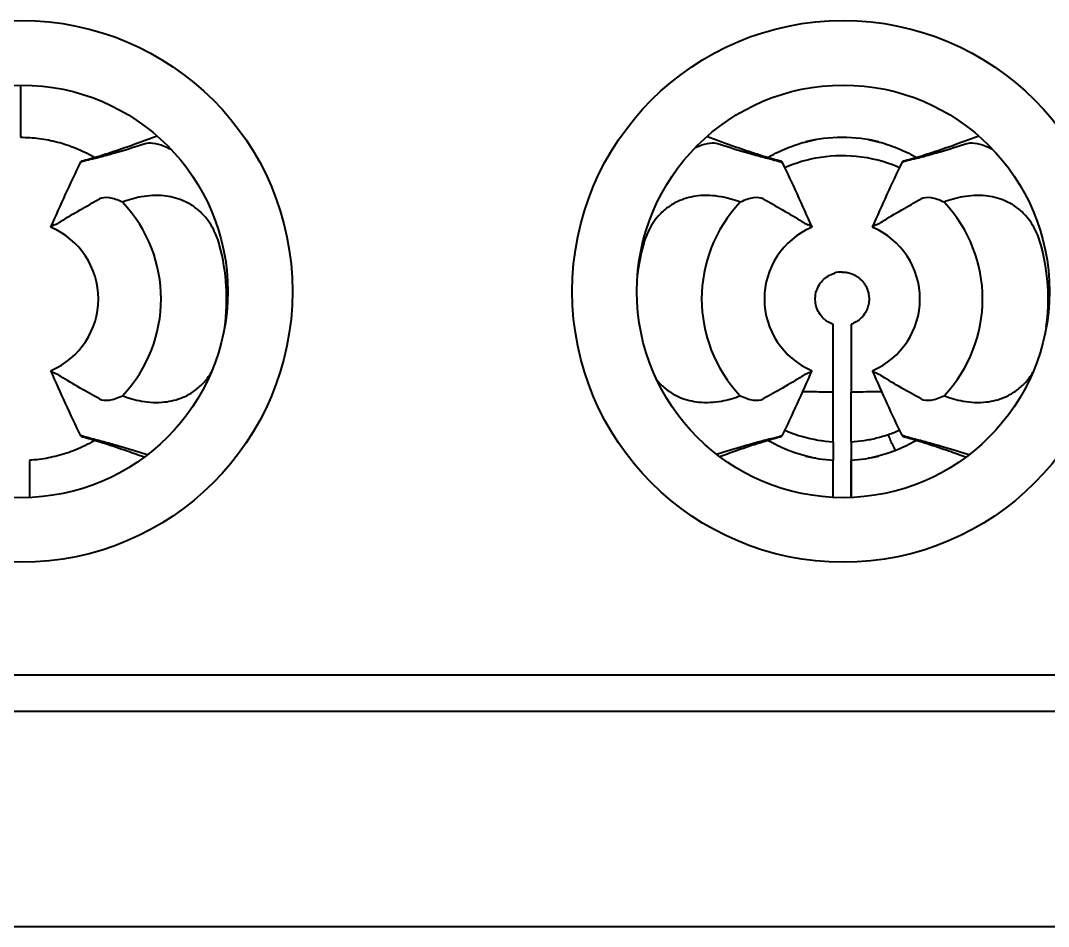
# Model space of a CAD drawing. Header units: millimetres. Extents: x 0 to 1682, y 0 to 1188.
# Drawn here: x 1344.163 to 1347.028, y 387.349 to 389.874 of the extents above; entities that cross this region are included whole.
import ezdxf

# ---------------------------------------------------------------- set-up
doc = ezdxf.new("R2010")
doc.units = ezdxf.units.MM
doc.header["$LTSCALE"] = 2
doc.layers.add('가시적인 것(ISO)', color=3, linetype='Continuous', lineweight=40)

msp = doc.modelspace()

# ---------------------------------------------------------------- linework, layer by layer
at = {"layer": '가시적인 것(ISO)'}
for p, q in [((1344.1632, 389.6942), (1344.1632, 389.5488)), ((1346.4282, 388.699), (1346.4282, 388.8389)), ((1346.4782, 388.699), (1346.4782, 388.839)), ((1346.4282, 388.699), (1346.4282, 388.6489)), ((1346.4282, 388.5448), (1346.4282, 388.6489)), ((1346.4782, 388.5446), (1346.4782, 388.6489)), ((1354.6437, 388.0492), (1343.548, 388.0492)), ((1343.8866, 387.9492), (1354.3052, 387.9492)), ((1343.548, 387.3492), (1354.6437, 387.3492))]:
    msp.add_line(p, q, dxfattribs=at)
for centre, radius in [((1344.1659, 389.1192), 0.755), ((1346.4559, 389.1192), 0.755), ((1344.1659, 389.1192), 0.575), ((1346.4559, 389.1192), 0.575)]:
    msp.add_circle(centre, radius, dxfattribs=at)
for centre, radius, start, end in [((1346.4532, 389.0982), 0.45, 90, 103.1782), ((1346.4532, 389.0982), 0.45, 76.8218, 90), ((1344.1632, 389.0982), 0.3916, 316.4807, 43.5197), ((1346.4532, 389.0982), 0.3916, 136.4808, 223.5197), ((1346.4532, 389.0982), 0.3916, 316.4807, 43.5197), ((1344.1632, 389.0982), 0.2168, 293.2154, 66.7839), ((1346.4532, 389.0982), 0.2168, 113.2155, 246.7835), ((1346.4532, 389.0982), 0.2168, 293.2154, 66.7839), ((1344.1632, 389.0982), 0.5744, 352.1098, 15.0072), ((1346.4532, 389.0982), 0.5744, 164.9931, 173.2253), ((1346.4532, 389.0982), 0.5744, 352.1098, 15.0072), ((1346.4532, 389.0982), 0.45, 256.8218, 266.8153), ((1346.4532, 389.0982), 0.45, 273.1847, 283.1782)]:
    msp.add_arc(centre, radius, start, end, dxfattribs=at)
for centre, major_axis, ratio, start_param, end_param in [((1344.8068, 389.2635), (-0.4763, 0.2155), 0.09072, 6.171688, 6.225172), ((1344.8082, 389.151), (-0.4849, 0.3125), 0.282241, 6.024104, 6.037106), ((1345.83, 389.1675), (-0.463, -0.2959), 0.288477, 3.394763, 3.408056), ((1345.8094, 389.2634), (-0.4764, -0.2156), 0.090673, 3.19962, 3.25302), ((1347.0968, 389.2635), (-0.4763, 0.2155), 0.09072, 6.171688, 6.225172), ((1347.0982, 389.151), (-0.4849, 0.3125), 0.282244, 6.024101, 6.037103), ((1346.4532, 389.0964), (0.0022, -0.0768), 0.987445, 3.113519, 3.4016), ((1344.8069, 388.9331), (-0.4764, -0.2156), 0.090678, 0.058025, 0.111435), ((1344.7833, 389.0267), (-0.46, -0.2936), 0.289372, 0.254197, 0.267539), ((1345.8082, 389.0453), (-0.4848, 0.3124), 0.282264, 2.882484, 2.895485), ((1345.8095, 388.933), (-0.4763, 0.2155), 0.090718, 3.030103, 3.083581), ((1347.0969, 388.9331), (-0.4764, -0.2156), 0.090678, 0.058025, 0.111435), ((1347.0733, 389.0267), (-0.46, -0.2936), 0.289368, 0.254192, 0.267534)]:
    msp.add_ellipse(centre, major_axis=major_axis, ratio=ratio, start_param=start_param, end_param=end_param, dxfattribs=at)
for points, knots in [([(1344.1632, 389.5488), (1344.1803, 389.5488), (1344.1976, 389.5478), (1344.2149, 389.5456), (1344.2321, 389.5434), (1344.2492, 389.5401), (1344.2663, 389.5356), (1344.2834, 389.5311), (1344.3004, 389.5255), (1344.3173, 389.5186), (1344.3342, 389.5118), (1344.3509, 389.5036), (1344.3672, 389.4942)], [0, 0, 0, 0, 0.25, 0.25, 0.25, 0.5, 0.5, 0.5, 0.75, 0.75, 0.75, 1, 1, 1, 1]), ([(1344.5442, 389.5522), (1344.5173, 389.542), (1344.4889, 389.5315), (1344.4411, 389.5148), (1344.4207, 389.5079), (1344.3809, 389.4951), (1344.3593, 389.4886), (1344.3356, 389.4824)], [0.0435794, 0.0435794, 0.0435794, 0.0435794, 0.135923, 0.135923, 0.2001231, 0.2001231, 0.2605456, 0.2605456, 0.2605456, 0.2605456]), ([(1344.3621, 389.4881), (1344.375, 389.4914), (1344.3877, 389.4947), (1344.412, 389.5014), (1344.4243, 389.5049), (1344.4617, 389.5159), (1344.4869, 389.5238), (1344.5105, 389.5314)], [0.000001, 0.000001, 0.000001, 0.000001, 0.01087287, 0.01087287, 0.02267328, 0.02267328, 0.04807128, 0.04807128, 0.04807128, 0.04807128]), ([(1344.5105, 389.5314), (1344.5162, 389.5332), (1344.5234, 389.5337), (1344.5411, 389.5317), (1344.5516, 389.5289), (1344.5695, 389.5218), (1344.576, 389.5188), (1344.5827, 389.5153)], [-0.04812161, -0.04812161, -0.04812161, -0.04812161, -0.04200366, -0.04200366, -0.035477, -0.035477, -0.03198349, -0.03198349, -0.03198349, -0.03198349]), ([(1346.044, 389.5204), (1346.0472, 389.5219), (1346.0504, 389.5232), (1346.065, 389.529), (1346.0755, 389.5317), (1346.093, 389.5337), (1346.1002, 389.5332), (1346.1059, 389.5314)], [-0.01429231, -0.01429231, -0.01429231, -0.01429231, -0.0125463, -0.0125463, -0.00607167, -0.00607167, -0.000001, -0.000001, -0.000001, -0.000001]), ([(1346.2807, 389.4824), (1346.2571, 389.4886), (1346.2355, 389.4951), (1346.1957, 389.5079), (1346.1752, 389.5148), (1346.1287, 389.5311), (1346.1017, 389.541), (1346.0759, 389.5508)], [0.000001, 0.000001, 0.000001, 0.000001, 0.0588699, 0.0588699, 0.1213777, 0.1213777, 0.2070436, 0.2070436, 0.2070436, 0.2070436]), ([(1346.1059, 389.5314), (1346.1295, 389.5238), (1346.1545, 389.5159), (1346.1919, 389.505), (1346.2042, 389.5014), (1346.2285, 389.4948), (1346.2413, 389.4914), (1346.2543, 389.4881)], [0.000001, 0.000001, 0.000001, 0.000001, 0.02510025, 0.02510025, 0.03680794, 0.03680794, 0.04760817, 0.04760817, 0.04760817, 0.04760817]), ([(1346.2491, 389.4942), (1346.2655, 389.5036), (1346.2822, 389.5118), (1346.2991, 389.5186), (1346.316, 389.5255), (1346.333, 389.5311), (1346.3501, 389.5356), (1346.3601, 389.5382), (1346.3702, 389.5405), (1346.3804, 389.5423)], [0, 0, 0, 0, 0.25, 0.25, 0.25, 0.5, 0.5, 0.5, 0.6474893, 0.6474893, 0.6474893, 0.6474893]), ([(1346.526, 389.5423), (1346.5361, 389.5405), (1346.5462, 389.5382), (1346.5563, 389.5356), (1346.5734, 389.5311), (1346.5904, 389.5255), (1346.6073, 389.5186), (1346.6242, 389.5118), (1346.6409, 389.5036), (1346.6572, 389.4942)], [0.3524805, 0.3524805, 0.3524805, 0.3524805, 0.5, 0.5, 0.5, 0.75, 0.75, 0.75, 1, 1, 1, 1]), ([(1346.8342, 389.5522), (1346.8073, 389.542), (1346.7789, 389.5315), (1346.7311, 389.5148), (1346.7107, 389.5079), (1346.6709, 389.4951), (1346.6493, 389.4886), (1346.6256, 389.4824)], [0.0435794, 0.0435794, 0.0435794, 0.0435794, 0.135923, 0.135923, 0.2001231, 0.2001231, 0.2605456, 0.2605456, 0.2605456, 0.2605456]), ([(1346.6521, 389.4881), (1346.665, 389.4914), (1346.6777, 389.4947), (1346.702, 389.5014), (1346.7143, 389.5049), (1346.7517, 389.5159), (1346.7769, 389.5238), (1346.8005, 389.5314)], [0.000001, 0.000001, 0.000001, 0.000001, 0.01087287, 0.01087287, 0.02267328, 0.02267328, 0.04807128, 0.04807128, 0.04807128, 0.04807128]), ([(1346.8005, 389.5314), (1346.8062, 389.5332), (1346.8134, 389.5337), (1346.8311, 389.5317), (1346.8416, 389.5289), (1346.8595, 389.5218), (1346.866, 389.5188), (1346.8727, 389.5153)], [-0.04812161, -0.04812161, -0.04812161, -0.04812161, -0.04200366, -0.04200366, -0.035477, -0.035477, -0.03198349, -0.03198349, -0.03198349, -0.03198349]), ([(1346.2927, 389.4646), (1346.3224, 389.4776), (1346.3558, 389.488), (1346.4307, 389.4994), (1346.4688, 389.4997), (1346.5506, 389.4888), (1346.5868, 389.4764), (1346.6137, 389.4646)], [0.00074803, 0.00074803, 0.00074803, 0.00074803, 0.01038667, 0.01038667, 0.01998416, 0.01998416, 0.03136891, 0.03136891, 0.03136891, 0.03136891]), ([(1344.3594, 389.4874), (1344.3391, 389.4818), (1344.3296, 389.4785), (1344.3313, 389.4803), (1344.3318, 389.4807), (1344.3325, 389.4811)], [-0.02032758, -0.02032758, -0.02032758, -0.02032758, -0.00261133, -0.00261133, -0.000001, -0.000001, -0.000001, -0.000001]), ([(1346.2569, 389.4874), (1346.2773, 389.4818), (1346.2868, 389.4785), (1346.285, 389.4803), (1346.2846, 389.4807), (1346.2839, 389.4811)], [0.000001, 0.000001, 0.000001, 0.000001, 0.01769583, 0.01769583, 0.02027831, 0.02027831, 0.02027831, 0.02027831]), ([(1346.6494, 389.4874), (1346.6291, 389.4818), (1346.6196, 389.4785), (1346.6213, 389.4803), (1346.6218, 389.4807), (1346.6225, 389.4811)], [-0.02032758, -0.02032758, -0.02032758, -0.02032758, -0.00261133, -0.00261133, -0.000001, -0.000001, -0.000001, -0.000001]), ([(1344.718, 389.247), (1344.7138, 389.2627), (1344.708, 389.278), (1344.6925, 389.3079), (1344.6825, 389.3221), (1344.6627, 389.3428), (1344.6541, 389.3501), (1344.6353, 389.363), (1344.6252, 389.3684), (1344.5979, 389.3798), (1344.5803, 389.3839), (1344.5414, 389.3878), (1344.5201, 389.3865), (1344.4816, 389.3795), (1344.464, 389.3744), (1344.4472, 389.3679)], [0.000001, 0.000001, 0.000001, 0.000001, 0.00488809, 0.00488809, 0.01015041, 0.01015041, 0.01364946, 0.01364946, 0.01725329, 0.01725329, 0.02305912, 0.02305912, 0.03007931, 0.03007931, 0.03622793, 0.03622793, 0.03622793, 0.03622793]), ([(1346.1692, 389.3679), (1346.1521, 389.3745), (1346.1342, 389.3797), (1346.095, 389.3866), (1346.0732, 389.3878), (1346.0342, 389.3835), (1346.0171, 389.3793), (1345.9902, 389.3679), (1345.9802, 389.3625), (1345.9614, 389.3494), (1345.9528, 389.342), (1345.9327, 389.3207), (1345.9227, 389.3061), (1345.9077, 389.2763), (1345.9024, 389.2619), (1345.8984, 389.247)], [0.000001, 0.000001, 0.000001, 0.000001, 0.00626223, 0.00626223, 0.01343841, 0.01343841, 0.01913464, 0.01913464, 0.02272973, 0.02272973, 0.02626393, 0.02626393, 0.03167014, 0.03167014, 0.03630667, 0.03630667, 0.03630667, 0.03630667]), ([(1347.008, 389.247), (1347.0038, 389.2627), (1346.998, 389.278), (1346.9825, 389.3079), (1346.9725, 389.3221), (1346.9527, 389.3428), (1346.9441, 389.3501), (1346.9253, 389.363), (1346.9152, 389.3684), (1346.8879, 389.3798), (1346.8703, 389.3839), (1346.8314, 389.3878), (1346.8101, 389.3865), (1346.7716, 389.3795), (1346.754, 389.3744), (1346.7372, 389.3679)], [0.000001, 0.000001, 0.000001, 0.000001, 0.00488809, 0.00488809, 0.01015041, 0.01015041, 0.01364946, 0.01364946, 0.01725329, 0.01725329, 0.02305912, 0.02305912, 0.03007931, 0.03007931, 0.03622793, 0.03622793, 0.03622793, 0.03622793]), ([(1344.2743, 389.3135), (1344.292, 389.3249), (1344.3097, 389.3351), (1344.3472, 389.3568), (1344.3652, 389.3671), (1344.3832, 389.377)], [0.000001, 0.000001, 0.000001, 0.000001, 0.02202225, 0.02202225, 0.04195247, 0.04195247, 0.04195247, 0.04195247]), ([(1344.4472, 389.3679), (1344.4339, 389.3745), (1344.4217, 389.3783), (1344.3994, 389.3817), (1344.3899, 389.3806), (1344.3832, 389.377)], [0.000001, 0.000001, 0.000001, 0.000001, 0.00737627, 0.00737627, 0.01570949, 0.01570949, 0.01570949, 0.01570949]), ([(1346.2331, 389.377), (1346.2265, 389.3806), (1346.217, 389.3817), (1346.1947, 389.3784), (1346.1825, 389.3745), (1346.1692, 389.3679)], [0.000001, 0.000001, 0.000001, 0.000001, 0.00832328, 0.00832328, 0.01574209, 0.01574209, 0.01574209, 0.01574209]), ([(1346.2331, 389.377), (1346.2511, 389.3672), (1346.2691, 389.3568), (1346.3068, 389.335), (1346.3244, 389.3249), (1346.3421, 389.3135)], [0.000001, 0.000001, 0.000001, 0.000001, 0.02267265, 0.02267265, 0.04797339, 0.04797339, 0.04797339, 0.04797339]), ([(1346.5643, 389.3135), (1346.582, 389.3249), (1346.5997, 389.3351), (1346.6372, 389.3568), (1346.6552, 389.3671), (1346.6732, 389.377)], [0.000001, 0.000001, 0.000001, 0.000001, 0.02202225, 0.02202225, 0.04195247, 0.04195247, 0.04195247, 0.04195247]), ([(1346.7372, 389.3679), (1346.7239, 389.3745), (1346.7117, 389.3783), (1346.6894, 389.3817), (1346.6799, 389.3806), (1346.6732, 389.377)], [0.000001, 0.000001, 0.000001, 0.000001, 0.00737627, 0.00737627, 0.01570949, 0.01570949, 0.01570949, 0.01570949]), ([(1344.2582, 389.3048), (1344.2541, 389.3031), (1344.2512, 389.3016), (1344.2495, 389.3004), (1344.2479, 389.2991), (1344.2475, 389.2982), (1344.2483, 389.2976)], [0, 0, 0, 0, 0.5, 0.5, 0.5, 1, 1, 1, 1]), ([(1344.2582, 389.3048), (1344.2607, 389.3059), (1344.2632, 389.3071), (1344.2686, 389.31), (1344.2713, 389.3117), (1344.2743, 389.3135)], [-0.007254423, -0.007254423, -0.007254423, -0.007254423, -0.003622775, -0.003622775, -0.000001, -0.000001, -0.000001, -0.000001]), ([(1346.3421, 389.3135), (1346.345, 389.3117), (1346.3478, 389.31), (1346.3532, 389.3071), (1346.3557, 389.3059), (1346.3582, 389.3048)], [-0.007255096, -0.007255096, -0.007255096, -0.007255096, -0.003632959, -0.003632959, -0.000001, -0.000001, -0.000001, -0.000001]), ([(1346.3681, 389.2976), (1346.3689, 389.2982), (1346.3685, 389.2991), (1346.3668, 389.3004), (1346.3652, 389.3016), (1346.3623, 389.3031), (1346.3582, 389.3048)], [0, 0, 0, 0, 0.5, 0.5, 0.5, 1, 1, 1, 1]), ([(1346.5482, 389.3048), (1346.5441, 389.3031), (1346.5412, 389.3016), (1346.5395, 389.3004), (1346.5379, 389.2991), (1346.5375, 389.2982), (1346.5383, 389.2976)], [0, 0, 0, 0, 0.5, 0.5, 0.5, 1, 1, 1, 1]), ([(1346.5482, 389.3048), (1346.5507, 389.3059), (1346.5532, 389.3071), (1346.5586, 389.31), (1346.5613, 389.3117), (1346.5643, 389.3135)], [-0.007254423, -0.007254423, -0.007254423, -0.007254423, -0.003622775, -0.003622775, -0.000001, -0.000001, -0.000001, -0.000001]), ([(1346.4013, 389.0441), (1346.3966, 389.0486), (1346.3925, 389.0537), (1346.3891, 389.0593), (1346.3857, 389.0648), (1346.383, 389.0709), (1346.3812, 389.0771), (1346.3794, 389.0834), (1346.3784, 389.0898), (1346.3782, 389.0963), (1346.378, 389.1028), (1346.3787, 389.1094), (1346.3802, 389.1157), (1346.3818, 389.122), (1346.3841, 389.1281), (1346.3872, 389.1338), (1346.3903, 389.1396), (1346.3941, 389.1449), (1346.3986, 389.1496), (1346.4031, 389.1544), (1346.4082, 389.1586), (1346.4138, 389.162), (1346.4193, 389.1655), (1346.4254, 389.1682), (1346.4316, 389.1701)], [0, 0, 0, 0, 0.125, 0.125, 0.125, 0.25, 0.25, 0.25, 0.375, 0.375, 0.375, 0.5, 0.5, 0.5, 0.625, 0.625, 0.625, 0.75, 0.75, 0.75, 0.875, 0.875, 0.875, 0.9999979, 0.9999979, 0.9999979, 0.9999979]), ([(1346.4532, 389.1732), (1346.4577, 389.1732), (1346.4621, 389.1728), (1346.4665, 389.172), (1346.4684, 389.1717), (1346.4702, 389.1713), (1346.4721, 389.1708), (1346.4759, 389.1698), (1346.4797, 389.1685), (1346.4833, 389.1669), (1346.4855, 389.1659), (1346.4877, 389.1648), (1346.4898, 389.1637), (1346.4928, 389.162), (1346.4957, 389.1601), (1346.4985, 389.158), (1346.5008, 389.1562), (1346.503, 389.1543), (1346.5051, 389.1523), (1346.5073, 389.1503), (1346.5093, 389.1481), (1346.5111, 389.1459), (1346.5133, 389.1432), (1346.5153, 389.1404), (1346.5171, 389.1374), (1346.5184, 389.1354), (1346.5195, 389.1333), (1346.5206, 389.1311), (1346.5223, 389.1275), (1346.5238, 389.1238), (1346.525, 389.12), (1346.5255, 389.1182), (1346.526, 389.1164), (1346.5264, 389.1145), (1346.5274, 389.1102), (1346.5279, 389.1057), (1346.5281, 389.1012), (1346.5282, 389.0999), (1346.5282, 389.0985), (1346.5282, 389.0972), (1346.5281, 389.0922), (1346.5275, 389.0872), (1346.5265, 389.0823), (1346.5263, 389.0815), (1346.5261, 389.0807), (1346.5259, 389.0799), (1346.5246, 389.0746), (1346.5226, 389.0694), (1346.5201, 389.0644), (1346.5173, 389.0588), (1346.5137, 389.0535), (1346.5095, 389.0487), (1346.5058, 389.0445), (1346.5016, 389.0406), (1346.497, 389.0374), (1346.4964, 389.0369), (1346.4958, 389.0365), (1346.4952, 389.0361), (1346.491, 389.0332), (1346.4864, 389.0308), (1346.4817, 389.0289), (1346.4806, 389.0284), (1346.4794, 389.0279), (1346.4782, 389.0275)], [0, 0, 0, 0, 0.064029, 0.064029, 0.064029, 0.090909, 0.090909, 0.090909, 0.147575, 0.147575, 0.147575, 0.181818, 0.181818, 0.181818, 0.230906, 0.230906, 0.230906, 0.272727, 0.272727, 0.272727, 0.31446, 0.31446, 0.31446, 0.363636, 0.363636, 0.363636, 0.397788, 0.397788, 0.397788, 0.454545, 0.454545, 0.454545, 0.481311, 0.481311, 0.481311, 0.545455, 0.545455, 0.545455, 0.564756, 0.564756, 0.564756, 0.636364, 0.636364, 0.636364, 0.648191, 0.648191, 0.648191, 0.727273, 0.727273, 0.727273, 0.818182, 0.818182, 0.818182, 0.898575, 0.898575, 0.898575, 0.909091, 0.909091, 0.909091, 0.981969, 0.981969, 0.981969, 1, 1, 1, 1]), ([(1346.4282, 389.0275), (1346.4231, 389.0293), (1346.4133, 389.034), (1346.405, 389.0405), (1346.4013, 389.0441)], [0.0000005, 0.0000005, 0.0000005, 0.0000005, 0.5, 0.999989, 0.999989, 0.999989, 0.999989]), ([(1346.4282, 388.9303), (1346.4282, 388.9612), (1346.4282, 388.9856), (1346.4282, 389.0187), (1346.4282, 389.0275), (1346.4282, 389.0275)], [-0.0283629, -0.0283629, -0.0283629, -0.0283629, -0.01405808, -0.01405808, -0.000001, -0.000001, -0.000001, -0.000001]), ([(1346.4782, 389.0275), (1346.4782, 389.0275), (1346.4782, 389.0187), (1346.4782, 388.9857), (1346.4782, 388.9613), (1346.4782, 388.9304)], [-0.0282305, -0.0282305, -0.0282305, -0.0282305, -0.01423903, -0.01423903, -0.0000015, -0.0000015, -0.0000015, -0.0000015]), ([(1344.2483, 388.8988), (1344.2475, 388.8982), (1344.2479, 388.8973), (1344.2495, 388.8961), (1344.2512, 388.8949), (1344.2541, 388.8933), (1344.2582, 388.8916)], [0, 0, 0, 0, 0.5, 0.5, 0.5, 1, 1, 1, 1]), ([(1346.3581, 388.8916), (1346.3623, 388.8933), (1346.3652, 388.8949), (1346.3668, 388.8961), (1346.3685, 388.8973), (1346.3689, 388.8982), (1346.3681, 388.8988)], [0, 0, 0, 0, 0.5, 0.5, 0.5, 1, 1, 1, 1]), ([(1346.5383, 388.8988), (1346.5375, 388.8982), (1346.5379, 388.8973), (1346.5395, 388.8961), (1346.5412, 388.8949), (1346.5441, 388.8933), (1346.5482, 388.8916)], [0, 0, 0, 0, 0.5, 0.5, 0.5, 1, 1, 1, 1]), ([(1344.2742, 388.8829), (1344.2713, 388.8848), (1344.2685, 388.8864), (1344.2632, 388.8893), (1344.2607, 388.8906), (1344.2582, 388.8916)], [-0.007255314, -0.007255314, -0.007255314, -0.007255314, -0.003633065, -0.003633065, -0.000001, -0.000001, -0.000001, -0.000001]), ([(1344.3832, 388.8195), (1344.3653, 388.8293), (1344.3472, 388.8396), (1344.3096, 388.8614), (1344.292, 388.8716), (1344.2742, 388.8829)], [0.000001, 0.000001, 0.000001, 0.000001, 0.02266577, 0.02266577, 0.04797204, 0.04797204, 0.04797204, 0.04797204]), ([(1344.4472, 388.8285), (1344.4643, 388.822), (1344.4821, 388.8168), (1344.5214, 388.8098), (1344.5432, 388.8086), (1344.5821, 388.8129), (1344.5993, 388.8171), (1344.6261, 388.8285), (1344.6362, 388.834), (1344.6549, 388.847), (1344.6636, 388.8545), (1344.6805, 388.8723), (1344.6883, 388.8828), (1344.695, 388.8941)], [0.000001, 0.000001, 0.000001, 0.000001, 0.00626235, 0.00626235, 0.0134386, 0.0134386, 0.01913477, 0.01913477, 0.02272976, 0.02272976, 0.0262638, 0.0262638, 0.03025485, 0.03025485, 0.03025485, 0.03025485]), ([(1345.9365, 388.8724), (1345.9395, 388.8687), (1345.9426, 388.8652), (1345.9538, 388.8536), (1345.9624, 388.8463), (1345.9812, 388.8334), (1345.9913, 388.8279), (1346.0188, 388.8166), (1346.0364, 388.8125), (1346.0753, 388.8087), (1346.0965, 388.81), (1346.1349, 388.817), (1346.1524, 388.8221), (1346.1692, 388.8285)], [0.00873439, 0.00873439, 0.00873439, 0.00873439, 0.01016888, 0.01016888, 0.01366516, 0.01366516, 0.01727295, 0.01727295, 0.02310028, 0.02310028, 0.0300965, 0.0300965, 0.03622826, 0.03622826, 0.03622826, 0.03622826]), ([(1346.3421, 388.8829), (1346.3244, 388.8716), (1346.3067, 388.8614), (1346.2692, 388.8396), (1346.2512, 388.8293), (1346.2331, 388.8195)], [0.000001, 0.000001, 0.000001, 0.000001, 0.02202179, 0.02202179, 0.04195434, 0.04195434, 0.04195434, 0.04195434]), ([(1346.3581, 388.8916), (1346.3557, 388.8906), (1346.3531, 388.8893), (1346.3478, 388.8864), (1346.345, 388.8848), (1346.3421, 388.8829)], [-0.007253637, -0.007253637, -0.007253637, -0.007253637, -0.003622384, -0.003622384, -0.000001, -0.000001, -0.000001, -0.000001]), ([(1346.5642, 388.8829), (1346.5613, 388.8848), (1346.5585, 388.8864), (1346.5532, 388.8893), (1346.5507, 388.8906), (1346.5482, 388.8916)], [-0.007255314, -0.007255314, -0.007255314, -0.007255314, -0.003633065, -0.003633065, -0.000001, -0.000001, -0.000001, -0.000001]), ([(1346.6732, 388.8195), (1346.6553, 388.8293), (1346.6372, 388.8396), (1346.5996, 388.8614), (1346.582, 388.8716), (1346.5642, 388.8829)], [0.000001, 0.000001, 0.000001, 0.000001, 0.02266577, 0.02266577, 0.04797204, 0.04797204, 0.04797204, 0.04797204]), ([(1346.7372, 388.8285), (1346.7543, 388.822), (1346.7721, 388.8168), (1346.8114, 388.8098), (1346.8332, 388.8086), (1346.8721, 388.8129), (1346.8893, 388.8171), (1346.9161, 388.8285), (1346.9262, 388.834), (1346.9449, 388.847), (1346.9536, 388.8545), (1346.9705, 388.8723), (1346.9783, 388.8828), (1346.985, 388.8941)], [0.000001, 0.000001, 0.000001, 0.000001, 0.00626235, 0.00626235, 0.0134386, 0.0134386, 0.01913477, 0.01913477, 0.02272976, 0.02272976, 0.0262638, 0.0262638, 0.03025485, 0.03025485, 0.03025485, 0.03025485]), ([(1346.3428, 388.8403), (1346.3557, 388.8404), (1346.3691, 388.8401), (1346.3977, 388.8394), (1346.4129, 388.8391), (1346.4282, 388.8389)], [0.017214595, 0.017214595, 0.017214595, 0.017214595, 0.021507398, 0.021507398, 0.026103666, 0.026103666, 0.026103666, 0.026103666]), ([(1346.4782, 388.839), (1346.487, 388.8391), (1346.4957, 388.8393), (1346.5148, 388.8398), (1346.5252, 388.84), (1346.545, 388.8404), (1346.5543, 388.8406), (1346.5634, 388.8405)], [0.000001, 0.000001, 0.000001, 0.000001, 0.002645454, 0.002645454, 0.005867942, 0.005867942, 0.008896239, 0.008896239, 0.008896239, 0.008896239]), ([(1344.3832, 388.8195), (1344.3898, 388.8159), (1344.3993, 388.8147), (1344.4216, 388.8181), (1344.4339, 388.822), (1344.4472, 388.8285)], [0.000001, 0.000001, 0.000001, 0.000001, 0.00832329, 0.00832329, 0.01574211, 0.01574211, 0.01574211, 0.01574211]), ([(1346.1692, 388.8285), (1346.1824, 388.822), (1346.1946, 388.8181), (1346.217, 388.8147), (1346.2265, 388.8159), (1346.2331, 388.8195)], [0.000001, 0.000001, 0.000001, 0.000001, 0.00737626, 0.00737626, 0.01570945, 0.01570945, 0.01570945, 0.01570945]), ([(1346.6732, 388.8195), (1346.6798, 388.8159), (1346.6893, 388.8147), (1346.7116, 388.8181), (1346.7239, 388.822), (1346.7372, 388.8285)], [0.000001, 0.000001, 0.000001, 0.000001, 0.00832329, 0.00832329, 0.01574211, 0.01574211, 0.01574211, 0.01574211]), ([(1346.4282, 388.699), (1346.3995, 388.7008), (1346.371, 388.7057), (1346.3236, 388.7193), (1346.3067, 388.7257), (1346.2927, 388.7318)], [0.000001, 0.000001, 0.000001, 0.000001, 0.00863494, 0.00863494, 0.01473932, 0.01473932, 0.01473932, 0.01473932]), ([(1344.3672, 388.7022), (1344.3509, 388.6928), (1344.3342, 388.6847), (1344.3173, 388.6778), (1344.3004, 388.6709), (1344.2834, 388.6653), (1344.2663, 388.6608), (1344.2493, 388.6564), (1344.2321, 388.6531), (1344.2149, 388.6509), (1344.206, 388.6498), (1344.197, 388.6489), (1344.1881, 388.6484)], [0, 0, 0, 0, 0.2844503, 0.2844503, 0.2844503, 0.5689005, 0.5689005, 0.5689005, 0.8533508, 0.8533508, 0.8533508, 0.9999997, 0.9999997, 0.9999997, 0.9999997]), ([(1344.3594, 388.709), (1344.339, 388.7147), (1344.3296, 388.718), (1344.3313, 388.7161), (1344.3318, 388.7158), (1344.3325, 388.7153)], [0.000001, 0.000001, 0.000001, 0.000001, 0.01769584, 0.01769584, 0.02027831, 0.02027831, 0.02027831, 0.02027831]), ([(1344.3356, 388.714), (1344.3593, 388.7078), (1344.3809, 388.7013), (1344.4207, 388.6885), (1344.4411, 388.6816), (1344.4768, 388.6692), (1344.4929, 388.6634), (1344.5087, 388.6575)], [0.000001, 0.000001, 0.000001, 0.000001, 0.0588726, 0.0588726, 0.1213808, 0.1213808, 0.172457, 0.172457, 0.172457, 0.172457]), ([(1344.5105, 388.6651), (1344.4869, 388.6727), (1344.4619, 388.6805), (1344.4245, 388.6915), (1344.4122, 388.695), (1344.3878, 388.7017), (1344.3751, 388.7051), (1344.3621, 388.7083)], [0.000001, 0.000001, 0.000001, 0.000001, 0.02510087, 0.02510087, 0.0368086, 0.0368086, 0.04760889, 0.04760889, 0.04760889, 0.04760889]), ([(1346.2542, 388.7083), (1346.2414, 388.7051), (1346.2287, 388.7017), (1346.2043, 388.6951), (1346.192, 388.6915), (1346.1546, 388.6805), (1346.1295, 388.6727), (1346.1059, 388.6651)], [0.000001, 0.000001, 0.000001, 0.000001, 0.01087239, 0.01087239, 0.02267253, 0.02267253, 0.04807062, 0.04807062, 0.04807062, 0.04807062]), ([(1346.1113, 388.6589), (1346.126, 388.6643), (1346.1409, 388.6696), (1346.1754, 388.6817), (1346.1958, 388.6886), (1346.2356, 388.7013), (1346.2571, 388.7078), (1346.2807, 388.714)], [0.0873718, 0.0873718, 0.0873718, 0.0873718, 0.1360095, 0.1360095, 0.2001654, 0.2001654, 0.2604816, 0.2604816, 0.2604816, 0.2604816]), ([(1346.3803, 388.6542), (1346.3702, 388.656), (1346.3601, 388.6582), (1346.35, 388.6609), (1346.333, 388.6653), (1346.316, 388.6709), (1346.2991, 388.6778), (1346.2822, 388.6847), (1346.2655, 388.6928), (1346.2491, 388.7022)], [0.2633685, 0.2633685, 0.2633685, 0.2633685, 0.43111, 0.43111, 0.43111, 0.715555, 0.715555, 0.715555, 1, 1, 1, 1]), ([(1346.2569, 388.709), (1346.2773, 388.7147), (1346.2868, 388.718), (1346.2851, 388.7161), (1346.2846, 388.7158), (1346.2839, 388.7153)], [-0.02032757, -0.02032757, -0.02032757, -0.02032757, -0.00261135, -0.00261135, -0.000001, -0.000001, -0.000001, -0.000001]), ([(1346.5826, 388.7197), (1346.5713, 388.7159), (1346.5485, 388.7092), (1346.5136, 388.7023), (1346.49, 388.6997), (1346.4782, 388.699)], [0.0000018, 0.0000018, 0.0000018, 0.0000018, 0.3333334, 0.6666667, 1, 1, 1, 1]), ([(1346.4782, 388.699), (1346.4782, 388.6942), (1346.4782, 388.6841), (1346.4782, 388.6679), (1346.4782, 388.6559), (1346.4782, 388.6494), (1346.4782, 388.6489)], [0, 0, 0, 0, 0.125, 0.25, 0.375, 0.3853845, 0.3853845, 0.3853845, 0.3853845]), ([(1346.6572, 388.7022), (1346.6409, 388.6928), (1346.6242, 388.6847), (1346.6073, 388.6778), (1346.5904, 388.6709), (1346.5734, 388.6653), (1346.5563, 388.6608), (1346.5463, 388.6582), (1346.5362, 388.656), (1346.5261, 388.6542)], [0, 0, 0, 0, 0.2844503, 0.2844503, 0.2844503, 0.5689005, 0.5689005, 0.5689005, 0.7366104, 0.7366104, 0.7366104, 0.7366104]), ([(1346.6021, 388.6757), (1346.5991, 388.6812), (1346.5933, 388.6924), (1346.5866, 388.7072), (1346.5836, 388.7158), (1346.5826, 388.7197)], [0.0448363, 0.0448363, 0.0448363, 0.0448363, 0.3333333, 0.6666667, 0.9998988, 0.9998988, 0.9998988, 0.9998988]), ([(1346.6494, 388.709), (1346.629, 388.7147), (1346.6196, 388.718), (1346.6213, 388.7161), (1346.6218, 388.7158), (1346.6225, 388.7153)], [0.000001, 0.000001, 0.000001, 0.000001, 0.01769584, 0.01769584, 0.02027831, 0.02027831, 0.02027831, 0.02027831]), ([(1346.6256, 388.714), (1346.6493, 388.7078), (1346.6709, 388.7013), (1346.7107, 388.6885), (1346.7311, 388.6816), (1346.7668, 388.6692), (1346.7829, 388.6634), (1346.7987, 388.6575)], [0.000001, 0.000001, 0.000001, 0.000001, 0.0588726, 0.0588726, 0.1213808, 0.1213808, 0.172457, 0.172457, 0.172457, 0.172457]), ([(1346.8005, 388.6651), (1346.7769, 388.6727), (1346.7519, 388.6805), (1346.7145, 388.6915), (1346.7022, 388.695), (1346.6778, 388.7017), (1346.6651, 388.7051), (1346.6521, 388.7083)], [0.000001, 0.000001, 0.000001, 0.000001, 0.02510087, 0.02510087, 0.0368086, 0.0368086, 0.04760889, 0.04760889, 0.04760889, 0.04760889]), ([(1344.1882, 388.6483), (1344.1882, 388.6267), (1344.1882, 388.5922), (1344.1882, 388.5574), (1344.1882, 388.5446)], [0.0000084, 0.0000084, 0.0000084, 0.0000084, 0.3333333, 0.5253847, 0.5253847, 0.5253847, 0.5253847]), ([(1346.4282, 388.5448), (1346.4282, 388.5575), (1346.4282, 388.5923), (1346.4282, 388.6267), (1346.4282, 388.6483)], [0.4757893, 0.4757893, 0.4757893, 0.4757893, 0.6666667, 0.9999916, 0.9999916, 0.9999916, 0.9999916]), ([(1346.4782, 388.6483), (1346.4782, 388.6267), (1346.4782, 388.5922), (1346.4782, 388.5574), (1346.4782, 388.5446)], [0.0000084, 0.0000084, 0.0000084, 0.0000084, 0.3333333, 0.5253847, 0.5253847, 0.5253847, 0.5253847])]:
    msp.add_open_spline(points, degree=3, knots=knots, dxfattribs=at)
for points in [[(1344.248, 389.2987), (1344.2748, 389.3599), (1344.3024, 389.4203), (1344.331, 389.4799)], [(1344.3672, 389.4942), (1344.3684, 389.4935), (1344.3695, 389.4929), (1344.3707, 389.4922)], [(1346.2457, 389.4922), (1346.2468, 389.4929), (1346.248, 389.4935), (1346.2491, 389.4942)], [(1346.2854, 389.4799), (1346.314, 389.4203), (1346.3416, 389.3599), (1346.3684, 389.2987)], [(1346.538, 389.2987), (1346.5648, 389.3599), (1346.5924, 389.4203), (1346.621, 389.4799)], [(1346.6572, 389.4942), (1346.6584, 389.4935), (1346.6595, 389.4929), (1346.6607, 389.4922)], [(1344.2483, 389.2976), (1344.2484, 389.2976), (1344.2485, 389.2975), (1344.2486, 389.2974)], [(1346.3681, 389.2976), (1346.368, 389.2976), (1346.3679, 389.2975), (1346.3677, 389.2974)], [(1346.5383, 389.2976), (1346.5384, 389.2976), (1346.5385, 389.2975), (1346.5386, 389.2974)], [(1346.4282, 388.8389), (1346.4282, 388.8546), (1346.4282, 388.8854), (1346.4282, 388.9155), (1346.4282, 388.9303)], [(1346.4782, 388.9304), (1346.4782, 388.9161), (1346.4782, 388.8865), (1346.4782, 388.8551), (1346.4782, 388.839)], [(1344.331, 388.7165), (1344.3024, 388.7761), (1344.2748, 388.8365), (1344.248, 388.8977)], [(1344.2483, 388.8988), (1344.2484, 388.8989), (1344.2485, 388.8989), (1344.2486, 388.899)], [(1346.3684, 388.8977), (1346.3415, 388.8365), (1346.3139, 388.7761), (1346.2854, 388.7165)], [(1346.3681, 388.8988), (1346.368, 388.8989), (1346.3678, 388.899), (1346.3677, 388.899)], [(1346.621, 388.7165), (1346.5924, 388.7761), (1346.5648, 388.8365), (1346.538, 388.8977)], [(1346.5383, 388.8988), (1346.5384, 388.8989), (1346.5385, 388.8989), (1346.5386, 388.899)], [(1346.6137, 388.7318), (1346.6035, 388.7274), (1346.5931, 388.7233), (1346.5826, 388.7197)], [(1344.3707, 388.7043), (1344.3695, 388.7036), (1344.3684, 388.7029), (1344.3672, 388.7022)], [(1346.2491, 388.7022), (1346.248, 388.7029), (1346.2468, 388.7036), (1346.2457, 388.7043)], [(1346.6607, 388.7043), (1346.6595, 388.7036), (1346.6584, 388.7029), (1346.6572, 388.7022)], [(1344.5168, 388.6637), (1344.5145, 388.664), (1344.5124, 388.6644), (1344.5105, 388.6651)], [(1346.1059, 388.6651), (1346.1053, 388.6649), (1346.1046, 388.6647), (1346.1039, 388.6645)], [(1346.4282, 388.6484), (1346.4282, 388.6484), (1346.4282, 388.6484), (1346.4282, 388.6484)], [(1346.4782, 388.6484), (1346.4782, 388.6484), (1346.4782, 388.6484), (1346.4781, 388.6484)], [(1346.8068, 388.6637), (1346.8045, 388.664), (1346.8024, 388.6644), (1346.8005, 388.6651)]]:
    msp.add_open_spline(points, degree=3, dxfattribs=at)

doc.saveas('drawing.dxf')
